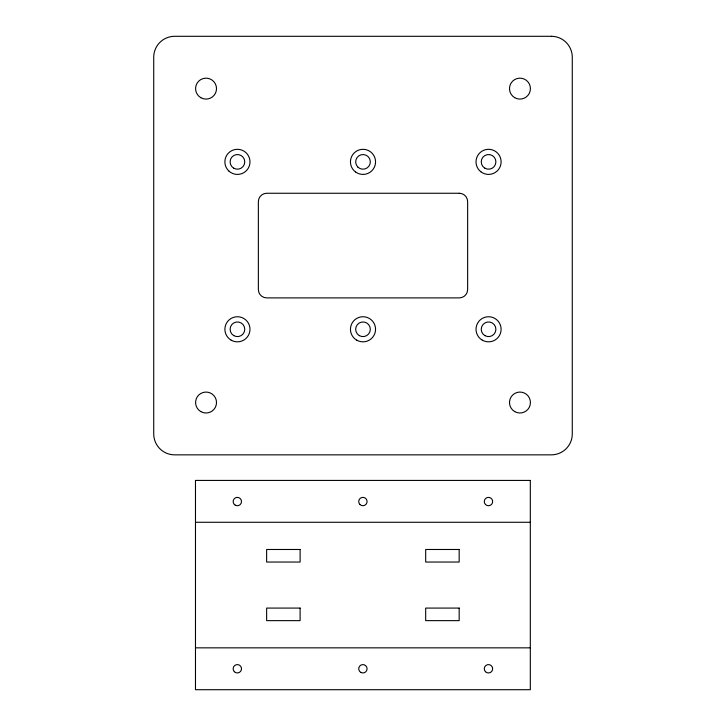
<?xml version="1.0" encoding="UTF-8"?>
<svg xmlns="http://www.w3.org/2000/svg" width="726" height="726" viewBox="0 0 726 726"><rect width="100%" height="100%" fill="white"/><g stroke="black" fill="none" stroke-linecap="round" stroke-linejoin="round"><path stroke-width="1.09" d="M195.476 522.275L530.316 522.275M195.476 647.846L530.316 647.846M551.352 36.3L174.648 36.3A20.927 20.927 0 0 0 153.721 57.227L153.721 433.921A20.927 20.927 0 0 0 174.648 454.848L551.352 454.848A20.927 20.927 0 0 0 572.279 433.921L572.279 57.227A20.927 20.927 0 0 0 551.352 36.3M459.268 193.261L266.732 193.261A8.367 8.367 0 0 0 258.365 201.628L258.365 289.52A8.367 8.367 0 0 0 266.732 297.896L459.268 297.896A8.367 8.367 0 0 0 467.635 289.52L467.635 201.628A8.367 8.367 0 0 0 459.268 193.261M530.316 480.421L195.476 480.421L195.476 689.7L530.316 689.7L530.316 480.421M300.11 549.482L266.633 549.482L266.633 562.042L300.11 562.042L300.11 549.482M459.168 549.482L425.681 549.482L425.681 562.042L459.168 562.042L459.168 549.482M300.11 608.079L266.633 608.079L266.633 620.639L300.11 620.639L300.11 608.079M459.168 608.079L425.681 608.079L425.681 620.639L459.168 620.639L459.168 608.079M514.725 97.683A10.463 10.463 0 0 0 530.425 88.617A10.463 10.463 0 0 0 514.725 79.561A10.463 10.463 0 0 0 514.725 97.683M514.725 411.597A10.463 10.463 0 0 0 530.425 402.531A10.463 10.463 0 0 0 514.725 393.474A10.463 10.463 0 0 0 514.725 411.597M200.812 411.597A10.463 10.463 0 0 0 216.511 402.531A10.463 10.463 0 0 0 200.812 393.474A10.463 10.463 0 0 0 200.812 411.597M200.812 97.683A10.463 10.463 0 0 0 216.511 88.617A10.463 10.463 0 0 0 200.812 79.561A10.463 10.463 0 0 0 200.812 97.683M233.772 335.63A7.324 7.324 0 0 0 244.762 329.286A7.324 7.324 0 0 0 233.772 322.943A7.324 7.324 0 0 0 233.772 335.63M359.334 335.63A7.324 7.324 0 0 0 370.324 329.286A7.324 7.324 0 0 0 359.334 322.943A7.324 7.324 0 0 0 359.334 335.63M484.904 335.63A7.324 7.324 0 0 0 495.894 329.286A7.324 7.324 0 0 0 484.904 322.943A7.324 7.324 0 0 0 484.904 335.63M233.772 168.205A7.324 7.324 0 0 0 244.762 161.862A7.324 7.324 0 0 0 233.772 155.518A7.324 7.324 0 0 0 233.772 168.205M357.818 167.044A7.324 7.324 0 0 0 370.079 163.758A7.324 7.324 0 0 0 361.103 154.792A7.324 7.324 0 0 0 357.818 167.044M484.904 168.205A7.324 7.324 0 0 0 495.894 161.862A7.324 7.324 0 0 0 484.904 155.518A7.324 7.324 0 0 0 484.904 168.205M356.72 340.158A12.56 12.56 0 0 0 375.56 329.286A12.56 12.56 0 0 0 356.72 318.415A12.56 12.56 0 0 0 356.72 340.158M482.291 340.158A12.56 12.56 0 0 0 501.122 329.286A12.56 12.56 0 0 0 482.291 318.415A12.56 12.56 0 0 0 482.291 340.158M231.158 340.158A12.56 12.56 0 0 0 249.989 329.286A12.56 12.56 0 0 0 231.158 318.415A12.56 12.56 0 0 0 231.158 340.158M229.035 171.2A12.56 12.56 0 0 0 249.717 164.475A12.56 12.56 0 0 0 233.554 149.919A12.56 12.56 0 0 0 229.035 171.2M355.495 171.935A12.56 12.56 0 0 0 375.469 163.332A12.56 12.56 0 0 0 358.036 150.336A12.56 12.56 0 0 0 355.495 171.935M480.866 171.781A12.56 12.56 0 0 0 501.004 163.577A12.56 12.56 0 0 0 483.825 150.237A12.56 12.56 0 0 0 480.866 171.781M235.242 505.178A4.184 4.184 0 0 0 241.513 501.557A4.184 4.184 0 0 0 235.242 497.927A4.184 4.184 0 0 0 235.242 505.178M359.942 504.516A4.184 4.184 0 0 0 366.939 502.637A4.184 4.184 0 0 0 361.811 497.51A4.184 4.184 0 0 0 359.942 504.516M485.503 504.516A4.184 4.184 0 0 0 492.509 502.637A4.184 4.184 0 0 0 487.382 497.51A4.184 4.184 0 0 0 485.503 504.516M234.371 671.731A4.184 4.184 0 0 0 241.377 669.853A4.184 4.184 0 0 0 236.249 664.726A4.184 4.184 0 0 0 234.371 671.731M360.804 672.394A4.184 4.184 0 0 0 367.084 668.773A4.184 4.184 0 0 0 360.804 665.152A4.184 4.184 0 0 0 360.804 672.394M485.503 671.731A4.184 4.184 0 0 0 492.509 669.853A4.184 4.184 0 0 0 487.382 664.726A4.184 4.184 0 0 0 485.503 671.731"/></g></svg>
